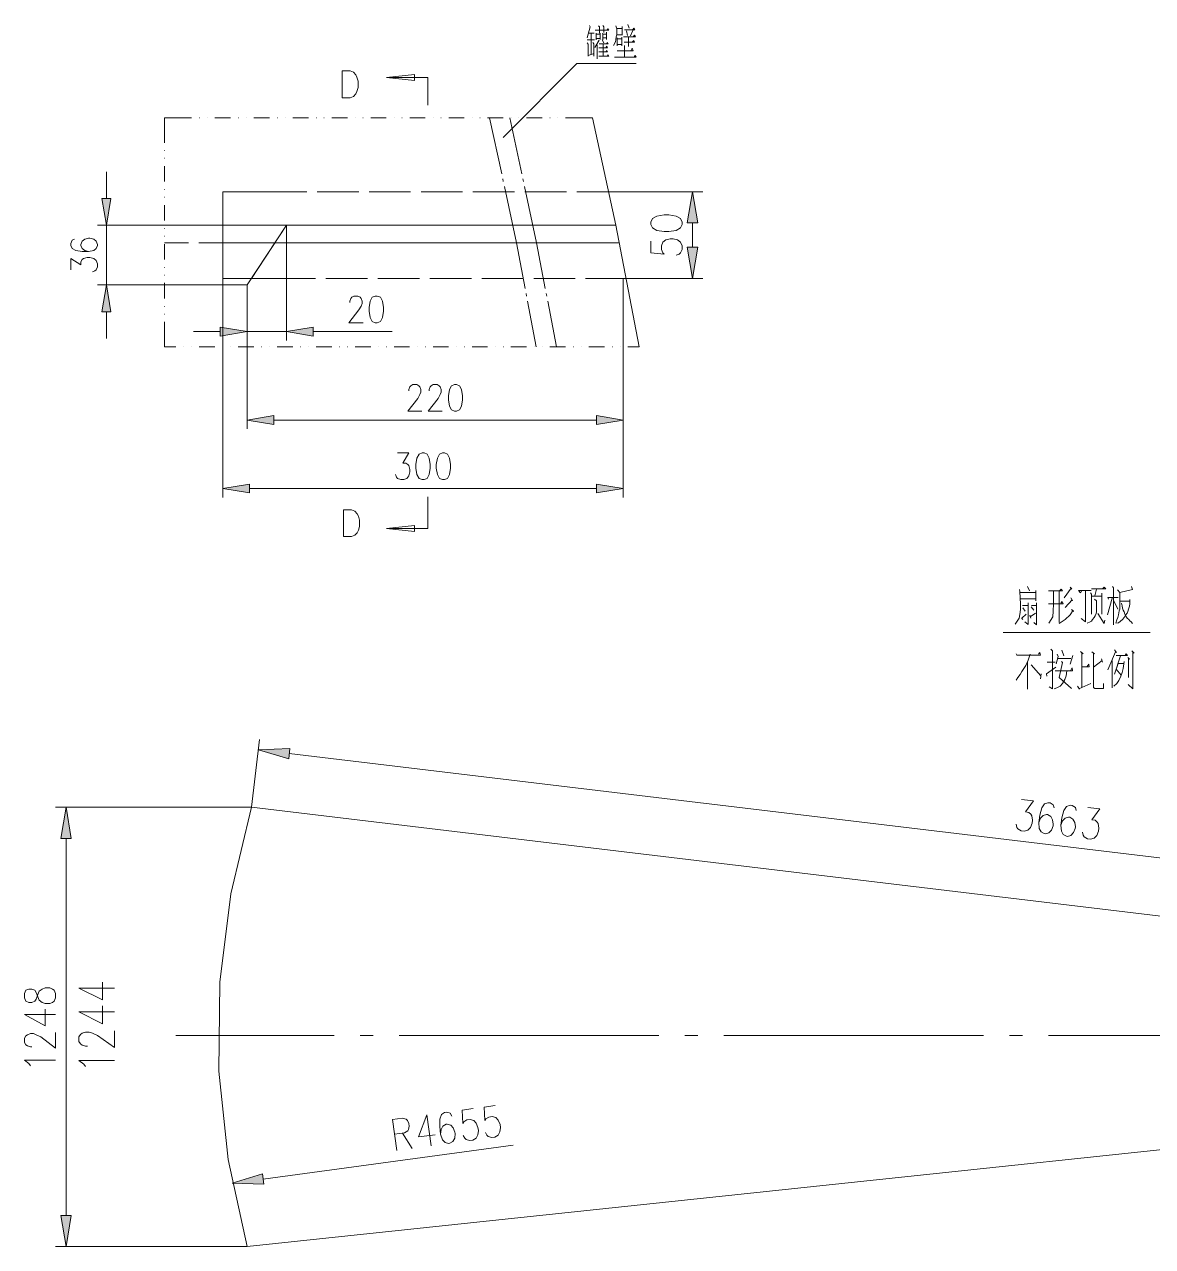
# Model space of a CAD drawing. Header units: millimetres. Extents: x 0 to 829, y 0 to 586.
# Drawn here: x 542.7 to 667.6, y 98.5 to 233.7 of the extents above; entities that cross this region are included whole.
import ezdxf

# ---------------------------------------------------------------- set-up
doc = ezdxf.new("R2010")
doc.units = ezdxf.units.MM

msp = doc.modelspace()

# ---------------------------------------------------------------- hatches: boundary and pattern name
h = msp.add_hatch(color=0)
h.dxf.hatch_style = 2
h.paths.add_polyline_path([(616.126389, 211.768972), (616.701417, 215.219139), (617.276444, 211.768972)])
h = msp.add_hatch(color=0)
h.dxf.hatch_style = 2
h.paths.add_polyline_path([(551.317583, 214.485361), (551.811472, 211.529083), (552.305361, 214.485361)])
h = msp.add_hatch(color=0)
h.dxf.hatch_style = 2
h.paths.add_polyline_path([(616.126389, 209.087861), (616.701417, 205.637694), (617.276444, 209.087861)])
h = msp.add_hatch(color=0)
h.dxf.hatch_style = 2
h.paths.add_polyline_path([(551.317583, 201.951167), (551.811472, 204.907444), (552.305361, 201.951167)])
h = msp.add_hatch(color=0)
h.dxf.hatch_style = 2
h.paths.add_polyline_path([(564.423278, 200.236667), (567.379556, 199.742778), (564.423278, 199.248889)])
h = msp.add_hatch(color=0)
h.dxf.hatch_style = 2
h.paths.add_polyline_path([(574.70675, 200.236667), (571.746944, 199.742778), (574.70675, 199.248889)])
h = msp.add_hatch(color=0)
h.dxf.hatch_style = 2
h.paths.add_polyline_path([(570.335833, 190.450611), (567.379556, 189.956722), (570.335833, 189.462833)])
h = msp.add_hatch(color=0)
h.dxf.hatch_style = 2
h.paths.add_polyline_path([(606.082806, 190.450611), (609.039083, 189.956722), (606.082806, 189.462833)])
h = msp.add_hatch(color=0)
h.dxf.hatch_style = 2
h.paths.add_polyline_path([(567.661778, 182.869417), (564.7055, 182.375528), (567.661778, 181.881639)])
h = msp.add_hatch(color=0)
h.dxf.hatch_style = 2
h.paths.add_polyline_path([(606.082806, 182.869417), (609.039083, 182.375528), (606.082806, 181.881639)])
h = msp.add_hatch(color=0)
h.dxf.hatch_style = 2
h.paths.add_polyline_path([(572.131472, 153.6065), (568.638972, 153.44775), (571.993889, 152.4635)])
h = msp.add_hatch(color=0)
h.dxf.hatch_style = 2
h.paths.add_polyline_path([(546.76675, 143.647583), (547.341778, 147.09775), (547.916806, 143.647583)])
h = msp.add_hatch(color=0)
h.dxf.hatch_style = 2
h.paths.add_polyline_path([(569.083472, 106.514194), (565.739139, 105.480556), (569.238694, 105.374722)])
h = msp.add_hatch(color=0)
h.dxf.hatch_style = 2
h.paths.add_polyline_path([(546.76675, 101.9175), (547.341778, 98.467333), (547.916806, 101.9175)])

# ---------------------------------------------------------------- linework, layer by layer
at = {"color": 0, "lineweight": 0}
for points in [[(605.296111, 233.627083), (605.356083, 233.468333), (605.031528, 232.247722)], [(605.239667, 232.798056), (605.800583, 232.798056)], [(605.476028, 232.75925), (605.476028, 230.434444)], [(605.917, 233.115556), (607.426889, 233.115556), (607.338694, 233.270778), (607.21875, 233.115556)], [(606.036944, 232.798056), (606.036944, 232.050167)], [(606.036944, 232.681639), (606.449694, 232.681639)], [(606.301528, 233.588278), (606.39325, 233.468333), (606.39325, 232.798056)], [(606.481444, 232.798056), (606.481444, 232.088972)], [(606.717806, 232.798056), (606.777778, 232.720444), (606.777778, 232.050167)], [(606.777778, 233.627083), (606.894194, 233.468333), (606.894194, 232.836861)], [(606.834222, 232.681639), (607.190528, 232.681639)], [(607.190528, 232.879194), (607.190528, 232.088972)], [(608.195944, 233.588278), (608.315889, 233.270778), (608.315889, 232.6005), (608.255917, 232.364139), (608.224167, 232.050167), (608.167722, 231.813806), (607.959583, 231.418694)], [(608.315889, 233.313111), (608.905028, 233.313111)], [(608.905028, 233.510667), (608.905028, 232.561694)], [(609.173139, 233.154361), (610.326722, 233.154361), (610.206778, 233.351917), (610.090361, 233.193167)], [(609.37775, 233.034417), (609.497694, 232.522889)], [(609.557667, 233.747028), (609.674083, 233.351917)], [(610.090361, 233.07675), (609.82225, 232.484083)], [(605.031528, 232.050167), (605.860556, 232.050167)], [(605.031528, 231.693861), (605.147944, 231.577444), (605.147944, 230.236889)], [(605.680639, 231.732667), (605.772361, 231.61625), (605.772361, 230.236889)], [(606.3615, 232.011361), (605.888778, 231.182333)], [(606.036944, 232.208917), (606.481444, 232.208917)], [(606.156889, 231.496306), (606.156889, 229.958194)], [(606.333278, 231.143528), (607.306944, 231.143528), (607.190528, 231.341083), (607.102333, 231.143528)], [(606.3615, 231.61625), (607.366917, 231.61625), (607.278722, 231.732667), (607.190528, 231.61625)], [(606.686056, 232.050167), (606.894194, 231.693861)], [(606.806, 232.247722), (607.190528, 232.247722)], [(606.806, 231.61625), (606.806, 230.3145)], [(608.315889, 232.6005), (608.876806, 232.6005)], [(608.344111, 232.247722), (608.344111, 231.379889)], [(608.372333, 231.538639), (608.876806, 231.538639)], [(608.404083, 232.166583), (608.845056, 232.166583)], [(608.876806, 232.325333), (608.876806, 231.379889)], [(609.053194, 232.364139), (610.383167, 232.364139), (610.26675, 232.561694), (610.146806, 232.364139)], [(609.141389, 231.775), (610.294972, 231.775), (610.206778, 231.972556), (610.058611, 231.813806)], [(609.173139, 231.418694), (609.173139, 230.116944)], [(609.614111, 232.325333), (609.614111, 231.302278)], [(605.147944, 230.3145), (605.712389, 230.512056)], [(606.333278, 230.709611), (607.306944, 230.709611), (607.21875, 230.868361), (607.130556, 230.748417)], [(606.333278, 230.236889), (607.455111, 230.236889), (607.366917, 230.392111), (607.278722, 230.275694)], [(608.076, 230.116944), (610.474889, 230.116944), (610.354944, 230.3145), (610.238528, 230.116944)], [(608.344111, 230.826028), (610.118583, 230.826028), (610.030389, 231.104722), (609.910444, 230.907167)], [(595.739361, 221.216361), (603.899111, 229.411389)], [(610.474889, 229.411389), (603.899111, 229.411389)], [(577.906444, 228.596472), (577.906444, 225.640194)], [(577.906444, 228.596472), (578.795444, 228.596472), (579.176444, 228.455361), (579.426917, 228.173139), (579.553917, 227.894444), (579.680917, 227.471111), (579.680917, 226.765556), (579.553917, 226.342222), (579.426917, 226.063528), (579.176444, 225.781306), (578.795444, 225.640194), (577.906444, 225.640194)], [(582.817111, 227.873278), (585.907444, 228.222528)], [(585.907444, 227.545194), (582.817111, 227.873278)], [(587.40675, 227.873278), (582.817111, 227.873278)], [(585.907444, 228.222528), (585.907444, 227.545194)], [(587.403222, 227.866222), (587.403222, 224.828806)], [(561.237694, 223.42475), (558.26025, 223.42475)], [(558.26025, 223.42475), (558.26025, 220.655444)], [(562.098472, 223.42475), (562.116111, 223.42475)], [(562.962778, 223.42475), (562.980417, 223.42475)], [(565.552167, 223.42475), (563.823556, 223.42475)], [(566.412944, 223.42475), (566.430583, 223.42475)], [(567.27725, 223.42475), (567.294889, 223.42475)], [(569.863111, 223.42475), (568.138028, 223.42475)], [(570.727417, 223.42475), (570.745056, 223.42475)], [(571.588194, 223.42475), (571.605833, 223.42475)], [(574.177583, 223.42475), (572.4525, 223.42475)], [(575.038361, 223.42475), (575.056, 223.42475)], [(575.902667, 223.42475), (575.920306, 223.42475)], [(578.492056, 223.42475), (576.763444, 223.42475)], [(579.352833, 223.42475), (579.370472, 223.42475)], [(580.217139, 223.42475), (580.234778, 223.42475)], [(582.803, 223.42475), (581.077917, 223.42475)], [(583.667306, 223.42475), (583.684944, 223.42475)], [(584.528083, 223.42475), (584.545722, 223.42475)], [(587.117472, 223.42475), (585.392389, 223.42475)], [(587.97825, 223.42475), (587.995889, 223.42475)], [(588.842556, 223.42475), (588.860194, 223.42475)], [(591.431944, 223.42475), (589.706861, 223.42475)], [(592.292722, 223.42475), (592.310361, 223.42475)], [(593.157028, 223.42475), (593.174667, 223.42475)], [(595.742889, 223.42475), (594.017806, 223.42475)], [(595.573556, 217.208806), (594.236528, 223.42475)], [(597.806639, 217.208806), (596.469611, 223.42475)], [(596.607194, 223.42475), (596.624833, 223.42475)], [(597.467972, 223.42475), (597.485611, 223.42475)], [(600.057361, 223.42475), (598.332278, 223.42475)], [(600.921667, 223.42475), (600.939306, 223.42475)], [(601.782444, 223.42475), (601.800083, 223.42475)], [(605.620667, 223.42475), (602.64675, 223.42475)], [(608.203, 211.529083), (605.620667, 223.42475)], [(558.26025, 219.794667), (558.277889, 219.794667)], [(558.26025, 218.930361), (558.277889, 218.930361)], [(558.26025, 218.069583), (558.26025, 216.3445)], [(551.811472, 214.485361), (551.811472, 217.445167)], [(595.753472, 216.365667), (595.6935, 216.644361)], [(597.986556, 216.365667), (597.926583, 216.644361)], [(558.26025, 215.480194), (558.277889, 215.480194)], [(564.7055, 215.219139), (568.240333, 215.219139)], [(564.7055, 211.003444), (564.7055, 215.219139)], [(565.107667, 215.219139), (572.078556, 215.219139)], [(569.390389, 215.219139), (573.990611, 215.219139)], [(575.140667, 215.219139), (579.744417, 215.219139)], [(580.894472, 215.219139), (585.494694, 215.219139)], [(586.64475, 215.219139), (591.244972, 215.219139)], [(592.395028, 215.219139), (596.99525, 215.219139)], [(597.210444, 209.585278), (595.873417, 215.801222)], [(599.443528, 209.585278), (598.1065, 215.801222)], [(598.145306, 215.219139), (602.749056, 215.219139)], [(603.899111, 215.219139), (607.433944, 215.219139)], [(607.433944, 215.219139), (617.851472, 215.219139)], [(558.26025, 214.619417), (558.277889, 214.619417)], [(558.26025, 213.755111), (558.26025, 212.030028)], [(571.746944, 211.529083), (550.823694, 211.529083)], [(551.811472, 211.529083), (551.811472, 204.907444)], [(558.26025, 211.16925), (558.277889, 211.16925)], [(564.7055, 205.637694), (564.7055, 211.133972)], [(567.379556, 204.907444), (571.746944, 211.529083)], [(567.859333, 205.637694), (571.746944, 211.529083)], [(571.746944, 211.529083), (608.203, 211.529083)], [(571.746944, 211.529083), (596.818861, 211.529083)], [(571.746944, 211.529083), (571.746944, 198.758528)], [(610.785333, 198.049444), (608.203, 211.529083)], [(616.701417, 211.768972), (616.701417, 209.087861)], [(548.29075, 209.966278), (548.008528, 209.853389), (547.867417, 209.514722), (547.867417, 209.288944), (548.008528, 208.950278), (548.431861, 208.7245), (549.133889, 208.611611), (549.839444, 208.611611), (550.403889, 208.7245), (550.682583, 208.950278), (550.823694, 209.288944), (550.823694, 209.401833), (550.682583, 209.7405), (550.403889, 209.966278), (549.980556, 210.079167), (549.839444, 210.079167), (549.416111, 209.966278), (549.133889, 209.7405), (548.992778, 209.401833), (548.992778, 209.288944), (549.133889, 208.950278), (549.416111, 208.7245), (549.839444, 208.611611)], [(558.26025, 210.304944), (558.277889, 210.304944)], [(564.7055, 205.637694), (564.7055, 209.853389)], [(612.101194, 209.77225), (612.101194, 208.456389), (613.579333, 208.325861), (613.417056, 208.456389), (613.25125, 208.8515), (613.25125, 209.246611), (613.417056, 209.641722), (613.745139, 209.902778), (614.2355, 210.033306), (614.567111, 210.033306), (615.057472, 209.902778), (615.385556, 209.641722), (615.551361, 209.246611), (615.551361, 208.8515), (615.385556, 208.456389), (615.223278, 208.325861), (614.895194, 208.195333)], [(558.26025, 209.585278), (560.913139, 209.585278)], [(558.26025, 209.440639), (558.26025, 207.715556)], [(562.063194, 209.585278), (566.663417, 209.585278)], [(563.548389, 209.585278), (569.665556, 209.585278)], [(567.813472, 209.585278), (570.466361, 209.585278)], [(570.466361, 209.585278), (608.598111, 209.585278)], [(570.466361, 209.585278), (597.210444, 209.585278)], [(598.173528, 204.522917), (597.210444, 209.585278)], [(600.406611, 204.522917), (599.443528, 209.585278)], [(547.867417, 206.583139), (547.867417, 207.824917), (548.992778, 207.147583), (548.992778, 207.48625), (549.133889, 207.712028), (549.275, 207.824917), (549.698333, 207.937806), (549.980556, 207.937806), (550.403889, 207.824917), (550.682583, 207.599139), (550.823694, 207.260472), (550.823694, 206.921806), (550.682583, 206.583139), (550.545, 206.47025), (550.262778, 206.360889)], [(558.26025, 206.854778), (558.277889, 206.854778)], [(558.26025, 205.990472), (558.277889, 205.990472)], [(564.7055, 205.637694), (564.7055, 181.391278)], [(564.7055, 205.637694), (569.214, 205.637694)], [(564.7055, 205.637694), (572.875833, 205.637694)], [(570.364056, 205.637694), (574.964278, 205.637694)], [(576.114333, 205.637694), (580.714556, 205.637694)], [(581.864611, 205.637694), (586.464833, 205.637694)], [(587.614889, 205.637694), (592.218639, 205.637694)], [(593.368694, 205.637694), (597.968917, 205.637694)], [(599.118972, 205.637694), (603.719194, 205.637694)], [(604.86925, 205.637694), (609.37775, 205.637694)], [(609.039083, 205.637694), (609.039083, 188.972472)], [(609.039083, 205.637694), (609.039083, 181.391278)], [(609.039083, 205.637694), (617.851472, 205.637694)], [(567.379556, 204.907444), (550.823694, 204.907444)], [(558.26025, 205.129694), (558.26025, 203.404611)], [(567.287833, 204.907444), (558.26025, 204.907444)], [(567.379556, 204.907444), (567.379556, 188.972472)], [(567.379556, 204.907444), (567.379556, 198.758528)], [(578.760167, 202.981278), (578.760167, 203.122389), (578.873056, 203.404611), (578.985944, 203.545722), (579.211722, 203.686833), (579.663278, 203.686833), (579.889056, 203.545722), (580.001944, 203.404611), (580.114833, 203.122389), (580.114833, 202.840167), (580.001944, 202.561472), (579.776167, 202.138139), (578.647278, 200.730556), (580.227722, 200.730556)], [(598.332278, 203.67625), (598.279361, 203.958472)], [(599.401194, 198.049444), (598.441639, 203.111806)], [(600.565361, 203.67625), (600.512444, 203.958472)], [(601.634278, 198.049444), (600.671194, 203.111806)], [(551.811472, 201.951167), (551.811472, 198.991361)], [(558.26025, 202.540306), (558.277889, 202.540306)], [(558.26025, 201.679528), (558.277889, 201.679528)], [(558.26025, 200.815222), (558.26025, 198.049444)], [(564.423278, 199.742778), (561.463472, 199.742778)], [(567.379556, 199.742778), (571.746944, 199.742778)], [(574.70675, 199.742778), (583.466222, 199.742778)], [(558.26025, 198.049444), (559.505556, 198.049444)], [(560.369861, 198.049444), (560.3875, 198.049444)], [(561.230639, 198.049444), (561.248278, 198.049444)], [(562.094944, 198.049444), (563.820028, 198.049444)], [(564.680806, 198.049444), (564.698444, 198.049444)], [(565.545111, 198.049444), (565.56275, 198.049444)], [(566.409417, 198.049444), (568.1345, 198.049444)], [(568.995278, 198.049444), (569.012917, 198.049444)], [(569.859583, 198.049444), (569.877222, 198.049444)], [(570.720361, 198.049444), (572.445444, 198.049444)], [(573.30975, 198.049444), (573.327389, 198.049444)], [(574.170528, 198.049444), (574.188167, 198.049444)], [(575.034833, 198.049444), (576.759917, 198.049444)], [(577.620694, 198.049444), (577.638333, 198.049444)], [(578.485, 198.049444), (578.502639, 198.049444)], [(579.349306, 198.049444), (581.074389, 198.049444)], [(581.935167, 198.049444), (581.952806, 198.049444)], [(582.799472, 198.049444), (582.817111, 198.049444)], [(583.66025, 198.049444), (585.385333, 198.049444)], [(586.249639, 198.049444), (586.267278, 198.049444)], [(587.110417, 198.049444), (587.128056, 198.049444)], [(587.974722, 198.049444), (589.699806, 198.049444)], [(590.564111, 198.049444), (590.58175, 198.049444)], [(591.424889, 198.049444), (591.442528, 198.049444)], [(592.289194, 198.049444), (594.014278, 198.049444)], [(594.875056, 198.049444), (594.892694, 198.049444)], [(595.739361, 198.049444), (595.757, 198.049444)], [(596.600139, 198.049444), (598.325222, 198.049444)], [(599.189528, 198.049444), (599.207167, 198.049444)], [(600.050306, 198.049444), (600.067944, 198.049444)], [(600.914611, 198.049444), (602.639694, 198.049444)], [(603.504, 198.049444), (603.521639, 198.049444)], [(604.364778, 198.049444), (604.382417, 198.049444)], [(605.229083, 198.049444), (606.954167, 198.049444)], [(607.814944, 198.049444), (607.832583, 198.049444)], [(608.67925, 198.049444), (608.696889, 198.049444)], [(609.540028, 198.049444), (610.785333, 198.049444)], [(585.2795, 193.195222), (585.2795, 193.336333), (585.392389, 193.618556), (585.505278, 193.759667), (585.731056, 193.900778), (586.182611, 193.900778), (586.408389, 193.759667), (586.521278, 193.618556), (586.634167, 193.336333), (586.634167, 193.057639), (586.521278, 192.775417), (586.2955, 192.352083), (585.166611, 190.9445), (586.743528, 190.9445)], [(587.53375, 193.195222), (587.53375, 193.336333), (587.646639, 193.618556), (587.759528, 193.759667), (587.985306, 193.900778), (588.436861, 193.900778), (588.659111, 193.759667), (588.772, 193.618556), (588.884889, 193.336333), (588.884889, 193.057639), (588.772, 192.775417), (588.546222, 192.352083), (587.420861, 190.9445), (588.997778, 190.9445)], [(570.335833, 189.956722), (606.082806, 189.956722)], [(584.055361, 186.319583), (585.293611, 186.319583), (584.619806, 185.194222), (584.958472, 185.194222), (585.180722, 185.053111), (585.293611, 184.912), (585.4065, 184.488667), (585.4065, 184.206444), (585.293611, 183.783111), (585.071361, 183.504417), (584.732694, 183.363306), (584.394028, 183.363306), (584.055361, 183.504417), (583.942472, 183.642), (583.829583, 183.924222)], [(567.661778, 182.375528), (606.082806, 182.375528)], [(587.403222, 177.937583), (587.385583, 181.447722)], [(578.058139, 180.011917), (578.058139, 177.055639)], [(578.058139, 180.011917), (578.947139, 180.011917), (579.328139, 179.870806), (579.578611, 179.592111), (579.705611, 179.309889), (579.832611, 178.886556), (579.832611, 178.181), (579.705611, 177.761194), (579.578611, 177.478972), (579.328139, 177.19675), (578.947139, 177.055639), (578.058139, 177.055639)], [(582.810056, 177.937583), (585.903917, 178.283306)], [(585.903917, 177.605972), (582.810056, 177.937583)], [(587.403222, 177.937583), (582.810056, 177.937583)], [(585.903917, 178.283306), (585.903917, 177.605972)], [(652.885833, 171.196), (652.956389, 170.966694), (653.023417, 169.583806), (653.023417, 168.987611), (652.921111, 168.43375), (652.850556, 168.021), (652.437806, 167.375417)], [(652.988139, 170.871444), (654.713222, 170.871444), (654.713222, 171.104278), (654.713222, 169.954222), (654.713222, 170.183528), (653.058694, 170.183528)], [(653.781889, 171.517028), (654.025306, 171.058417)], [(656.127861, 171.058417), (657.648333, 171.058417), (657.51075, 171.241861), (657.373167, 171.104278)], [(656.681722, 171.012556), (656.681722, 169.629667), (656.646444, 168.804167), (656.579417, 168.158583), (656.163139, 167.467139)], [(657.302611, 167.558861), (657.302611, 171.012556)], [(658.509111, 171.471167), (658.681972, 171.241861), (658.614944, 171.333583), (657.856472, 170.27525)], [(659.786167, 171.104278), (659.648583, 170.825583), (659.443972, 171.104278), (660.823333, 171.104278)], [(660.202444, 171.104278), (660.202444, 167.60825), (659.719139, 167.975139)], [(660.752778, 170.825583), (660.858611, 170.688), (660.858611, 168.479611)], [(660.858611, 171.287722), (662.446111, 171.287722), (662.27325, 171.471167), (662.100389, 171.287722)], [(660.925639, 170.458694), (662.065111, 170.458694)], [(661.408944, 171.241861), (661.236083, 170.504556)], [(662.029833, 170.779722), (662.029833, 168.479611)], [(663.204583, 171.517028), (663.306889, 171.379444), (663.306889, 167.283694)], [(663.998333, 170.871444), (663.998333, 169.033472), (663.927778, 168.850028), (663.8925, 168.617194), (663.86075, 168.387889), (663.790194, 168.112722), (663.687889, 167.837556), (663.550306, 167.467139)], [(665.307139, 171.517028), (665.412972, 171.196), (663.998333, 170.871444), (663.754917, 171.150139)], [(653.231556, 169.446222), (653.852444, 169.446222), (653.852444, 169.721389), (653.852444, 167.329556), (653.506722, 167.60825)], [(653.266833, 169.171056), (653.542, 168.804167)], [(654.198167, 169.262778), (654.473333, 168.895889)], [(654.233444, 169.446222), (654.783778, 169.446222), (654.783778, 169.721389), (654.783778, 167.283694), (654.473333, 167.558861)], [(656.127861, 169.629667), (657.750639, 169.629667), (657.613056, 169.8625), (657.475472, 169.675528)], [(658.579667, 170.27525), (658.787806, 169.954222), (658.71725, 170.045944), (657.958778, 169.216917)], [(661.200806, 170.137667), (661.444222, 169.954222), (661.444222, 168.712444), (661.373667, 168.525472), (661.271361, 168.296167), (661.169056, 168.112722), (660.996194, 167.883417), (660.858611, 167.699972), (660.7175, 167.60825), (660.407056, 167.467139)], [(663.169306, 170.229389), (662.650722, 168.387889)], [(662.756556, 170.137667), (662.686, 170.321111), (663.825472, 170.321111)], [(663.342167, 169.954222), (663.790194, 169.033472)], [(665.134278, 170.091806), (665.102528, 169.629667), (665.06725, 169.3545), (664.964944, 169.033472), (664.894389, 168.758306), (664.823833, 168.571333), (664.6545, 168.342028), (664.481639, 168.112722), (664.308778, 167.883417), (664.100639, 167.699972), (663.86075, 167.513), (663.687889, 167.467139)], [(663.998333, 169.908361), (665.06725, 169.908361)], [(664.202944, 169.675528), (664.2735, 169.400361), (664.308778, 169.125194), (664.375806, 168.895889), (664.481639, 168.712444), (664.548667, 168.479611), (664.68625, 168.250306), (664.823833, 168.021), (664.996694, 167.883417), (665.102528, 167.745833), (665.275389, 167.60825), (665.412972, 167.421278)], [(653.125722, 168.066861), (653.266833, 167.883417), (653.161, 168.021), (653.644306, 168.479611)], [(654.060583, 168.342028), (654.162889, 168.021), (654.092333, 168.158583), (654.681472, 168.571333)], [(658.650222, 168.987611), (658.890111, 168.758306), (658.854833, 168.895889), (658.509111, 168.387889), (657.958778, 167.883417), (657.302611, 167.421278)], [(661.581806, 168.525472), (662.27325, 167.421278), (662.340278, 167.791694)], [(651.093722, 166.429972), (667.381472, 166.429972)], [(652.522472, 164.073417), (652.5895, 163.935833), (655.214167, 163.935833), (655.143611, 164.211), (655.006028, 164.027556)], [(654.074694, 163.935833), (654.074694, 164.027556), (653.866556, 163.381972), (653.591389, 162.785778), (653.38325, 162.46475), (653.178639, 162.140194), (652.9705, 161.773306), (652.730611, 161.452278), (652.522472, 161.173583)], [(656.353639, 164.577889), (656.55825, 164.394444), (656.55825, 160.206972), (656.180778, 160.439806)], [(657.076833, 164.027556), (657.179139, 163.79825), (656.974528, 162.969222)], [(657.595417, 164.486167), (657.800028, 163.844111)], [(658.801917, 163.889972), (658.52675, 162.923361)], [(659.666222, 164.348583), (659.941389, 164.073417)], [(659.803806, 164.165139), (659.803806, 160.348083)], [(660.908, 164.302722), (661.218444, 164.073417)], [(661.112611, 164.165139), (661.112611, 160.439806), (661.112611, 160.348083), (661.253722, 160.256361), (662.185056, 160.256361), (662.185056, 160.806694)], [(663.426833, 164.532028), (663.634972, 164.211), (663.529139, 164.302722), (662.700111, 162.323639)], [(664.083, 163.844111), (663.426833, 161.819167), (663.839583, 163.015083), (664.460472, 163.015083)], [(663.599694, 163.889972), (664.841472, 163.889972), (664.703889, 164.073417), (664.598056, 163.889972)], [(665.324778, 164.394444), (665.599944, 164.165139), (665.462361, 164.256861), (665.462361, 160.206972), (664.943778, 160.669111)], [(653.799528, 163.152667), (653.799528, 160.161111)], [(654.212278, 162.8775), (655.249444, 161.635722)], [(655.937361, 161.589861), (655.902083, 161.865028), (656.93925, 162.602333)], [(655.972639, 163.152667), (656.836944, 163.152667)], [(656.868694, 162.186056), (658.766639, 162.186056), (658.734889, 162.510611), (658.593778, 162.277778)], [(657.112111, 163.568944), (658.593778, 163.568944)], [(657.560139, 163.244389), (657.662444, 163.106806), (657.284972, 161.452278), (658.664333, 160.256361)], [(659.803806, 162.648194), (660.632833, 162.648194), (660.562278, 162.923361), (660.354139, 162.648194)], [(662.047472, 163.336111), (661.112611, 162.602333)], [(661.976917, 163.519556), (662.079222, 163.152667)], [(663.151667, 163.336111), (663.151667, 160.302222)], [(664.49575, 163.244389), (664.393444, 162.46475), (664.255861, 162.002611), (664.11475, 161.589861), (663.910139, 161.127722), (663.666722, 160.806694), (663.356278, 160.485667)], [(663.599694, 162.3695), (664.150028, 161.727444)], [(664.9085, 163.660667), (665.081361, 163.473694), (664.979056, 163.519556), (664.979056, 161.452278)], [(655.316472, 161.865028), (655.214167, 161.311167)], [(658.14575, 162.186056), (658.078722, 161.635722), (657.905861, 161.219444), (657.662444, 160.806694), (657.387278, 160.485667), (657.041556, 160.302222), (656.731111, 160.206972)], [(659.3205, 160.485667), (659.528639, 160.161111)], [(659.458083, 160.206972), (660.802167, 160.806694)], [(567.876972, 147.09775), (568.773028, 154.587222)], [(572.064444, 153.035), (741.637667, 132.707944)], [(653.115139, 147.955), (654.46275, 147.792722), (653.570222, 146.575639), (653.940639, 146.529778), (654.162889, 146.339278), (654.265194, 146.159361), (654.332222, 145.658417), (654.289889, 145.330333), (654.109972, 144.854083), (653.82775, 144.55775), (653.439694, 144.441333), (653.072806, 144.483667), (652.727083, 144.691806), (652.62125, 144.868194), (652.540111, 145.210389)], [(656.727583, 147.023667), (656.646444, 147.365861), (656.297194, 147.574), (656.053778, 147.602222), (655.665722, 147.482278), (655.362333, 147.023667), (655.143611, 146.222861), (655.044833, 145.404417), (655.090694, 144.737667), (655.295306, 144.381361), (655.641028, 144.17675), (655.7645, 144.162639), (656.152556, 144.279056), (656.434778, 144.575389), (656.614694, 145.051639), (656.635861, 145.213917), (656.572361, 145.718389), (656.36775, 146.074694), (656.0185, 146.282833), (655.895028, 146.296944), (655.5105, 146.177), (655.22475, 145.880667), (655.044833, 145.404417)], [(567.876972, 147.09775), (546.191722, 147.09775)], [(567.876972, 147.09775), (565.580389, 137.516306), (564.377417, 127.740833), (564.275111, 117.891278), (565.284056, 108.091111), (567.383083, 98.467333)], [(567.876972, 147.09775), (744.304667, 125.948722)], [(659.175861, 146.730861), (659.091194, 147.073056), (658.745472, 147.277667), (658.502056, 147.309417), (658.114, 147.189472), (657.810611, 146.730861), (657.591889, 145.926528), (657.493111, 145.111611), (657.535444, 144.444861), (657.743583, 144.088556), (658.089306, 143.883944), (658.212778, 143.866306), (658.597306, 143.98625), (658.883056, 144.282583), (659.062972, 144.758833), (659.084139, 144.921111), (659.020639, 145.425583), (658.8125, 145.781889), (658.466778, 145.990028), (658.343306, 146.004139), (657.958778, 145.884194), (657.673028, 145.587861), (657.493111, 145.111611)], [(660.459972, 147.073056), (661.804056, 146.910778), (660.915056, 145.693694), (661.281944, 145.651361), (661.504194, 145.457333), (661.610028, 145.280944), (661.673528, 144.776472), (661.634722, 144.451917), (661.451278, 143.975667), (661.169056, 143.679333), (660.781, 143.559389), (660.414111, 143.60525), (660.068389, 143.809861), (659.966083, 143.989778), (659.881417, 144.328444)], [(547.341778, 143.647583), (547.341778, 101.9175)], [(548.763472, 127.081139), (551.391667, 125.765278), (551.391667, 127.737306)], [(548.763472, 127.081139), (552.707528, 127.081139)], [(542.738028, 124.138972), (545.041667, 122.90425), (545.041667, 124.752806)], [(548.763472, 124.449417), (551.391667, 123.137083), (551.391667, 125.109111)], [(542.738028, 124.138972), (546.191722, 124.138972)], [(548.763472, 124.449417), (552.707528, 124.449417)], [(543.56, 120.565333), (543.397722, 120.565333), (543.069639, 120.685278), (542.903833, 120.80875), (542.738028, 121.055694), (542.738028, 121.549583), (542.903833, 121.796528), (543.069639, 121.92), (543.397722, 122.043472), (543.725806, 122.043472), (544.053889, 121.92), (544.547778, 121.673056), (546.191722, 120.441861), (546.191722, 122.166944)], [(549.701861, 120.639417), (549.514889, 120.639417), (549.137417, 120.769944), (548.950444, 120.900472), (548.763472, 121.165056), (548.763472, 121.690694), (548.950444, 121.95175), (549.137417, 122.085806), (549.514889, 122.216333), (549.888833, 122.216333), (550.262778, 122.085806), (550.827222, 121.821222), (552.707528, 120.508889), (552.707528, 122.346861)], [(559.487917, 121.828278), (577.020972, 121.828278)], [(579.899639, 121.828278), (581.335444, 121.828278)], [(584.210583, 121.828278), (612.969028, 121.828278)], [(615.844167, 121.828278), (617.279972, 121.828278)], [(620.155111, 121.828278), (648.913556, 121.828278)], [(651.788694, 121.828278), (653.2245, 121.828278)], [(656.099639, 121.828278), (684.858083, 121.828278)], [(543.397722, 118.469833), (543.231917, 118.71325), (542.738028, 119.083667), (546.191722, 119.083667)], [(549.514889, 118.402806), (549.324389, 118.667389), (548.763472, 119.0625), (552.707528, 119.0625)], [(744.364639, 117.206889), (567.383083, 98.467333)], [(592.416194, 113.732028), (591.195583, 113.56975), (591.273194, 112.084556), (591.371972, 112.264472), (591.717694, 112.479667), (592.084583, 112.529056), (592.472639, 112.412639), (592.758389, 112.123361), (592.948889, 111.650639), (592.991222, 111.322556), (592.934778, 110.818083), (592.737222, 110.461778), (592.3915, 110.246583), (592.024611, 110.197194), (591.636556, 110.310083), (591.491917, 110.45825), (591.326111, 110.768694)], [(594.860944, 114.063639), (593.640333, 113.897833), (593.714417, 112.416167), (593.813194, 112.596083), (594.158917, 112.80775), (594.525806, 112.857139), (594.913861, 112.74425), (595.203139, 112.451444), (595.390111, 111.978722), (595.435972, 111.654167), (595.379528, 111.149694), (595.178444, 110.789861), (594.832722, 110.578194), (594.465833, 110.528806), (594.077778, 110.641694), (593.936667, 110.789861), (593.767333, 111.096778)], [(583.963639, 109.107111), (583.5015, 112.529056), (584.602167, 112.677222), (584.990222, 112.564333), (585.134861, 112.416167), (585.300667, 112.105722), (585.343, 111.781167), (585.265389, 111.438972), (585.166611, 111.259056), (584.820889, 111.047389), (583.72375, 110.899222)], [(587.286806, 113.040583), (586.376639, 110.595833), (588.207556, 110.842778)], [(587.286806, 113.040583), (587.748944, 109.618639)], [(590.042, 112.913583), (589.876194, 113.224028), (589.484611, 113.336917), (589.241194, 113.305167), (588.899, 113.089972), (588.719083, 112.571389), (588.7085, 111.738833), (588.817861, 110.923917), (589.029528, 110.288917), (589.315278, 109.996111), (589.703333, 109.883222), (589.826806, 109.900861), (590.172528, 110.112528), (590.370083, 110.472361), (590.426528, 110.976833), (590.405361, 111.139111), (590.218389, 111.611833), (589.929111, 111.904639), (589.541056, 112.017528), (589.417583, 111.999889), (589.075389, 111.788222), (588.874306, 111.431917), (588.817861, 110.923917)], [(584.577472, 111.015639), (585.674611, 109.339944)], [(596.861194, 109.692722), (569.161083, 105.942694)], [(567.383083, 98.467333), (546.191722, 98.467333)]]:
    msp.add_lwpolyline(points, dxfattribs=at)
for points in [[(616.126389, 211.768972), (616.701417, 215.219139), (617.276444, 211.768972)], [(551.317583, 214.485361), (551.811472, 211.529083), (552.305361, 214.485361)], [(612.101194, 211.610222), (612.263472, 211.218639), (612.757361, 210.954056), (613.579333, 210.823528), (614.073222, 210.823528), (614.895194, 210.954056), (615.385556, 211.218639), (615.551361, 211.610222), (615.551361, 211.874806), (615.385556, 212.269917), (614.895194, 212.530972), (614.073222, 212.665028), (613.579333, 212.665028), (612.757361, 212.530972), (612.263472, 212.269917), (612.101194, 211.874806)], [(616.126389, 209.087861), (616.701417, 205.637694), (617.276444, 209.087861)], [(551.317583, 201.951167), (551.811472, 204.907444), (552.305361, 201.951167)], [(581.578861, 203.686833), (581.240194, 203.545722), (581.014417, 203.122389), (580.901528, 202.420361), (580.901528, 201.997028), (581.014417, 201.291472), (581.240194, 200.871667), (581.578861, 200.730556), (581.804639, 200.730556), (582.143306, 200.871667), (582.365556, 201.291472), (582.478444, 201.997028), (582.478444, 202.420361), (582.365556, 203.122389), (582.143306, 203.545722), (581.804639, 203.686833)], [(564.423278, 200.236667), (567.379556, 199.742778), (564.423278, 199.248889)], [(574.70675, 200.236667), (571.746944, 199.742778), (574.70675, 199.248889)], [(590.352444, 193.900778), (590.013778, 193.759667), (589.788, 193.336333), (589.675111, 192.634306), (589.675111, 192.210972), (589.788, 191.505417), (590.013778, 191.085611), (590.352444, 190.9445), (590.574694, 190.9445), (590.913361, 191.085611), (591.139139, 191.505417), (591.252028, 192.210972), (591.252028, 192.634306), (591.139139, 193.336333), (590.913361, 193.759667), (590.574694, 193.900778)], [(570.335833, 190.450611), (567.379556, 189.956722), (570.335833, 189.462833)], [(606.082806, 190.450611), (609.039083, 189.956722), (606.082806, 189.462833)], [(586.761167, 186.319583), (586.4225, 186.178472), (586.196722, 185.755139), (586.083833, 185.053111), (586.083833, 184.629778), (586.196722, 183.924222), (586.4225, 183.504417), (586.761167, 183.363306), (586.986944, 183.363306), (587.322083, 183.504417), (587.547861, 183.924222), (587.66075, 184.629778), (587.66075, 185.053111), (587.547861, 185.755139), (587.322083, 186.178472), (586.986944, 186.319583)], [(589.011889, 186.319583), (588.67675, 186.178472), (588.450972, 185.755139), (588.338083, 185.053111), (588.338083, 184.629778), (588.450972, 183.924222), (588.67675, 183.504417), (589.011889, 183.363306), (589.237667, 183.363306), (589.576333, 183.504417), (589.802111, 183.924222), (589.915, 184.629778), (589.915, 185.053111), (589.802111, 185.755139), (589.576333, 186.178472), (589.237667, 186.319583)], [(567.661778, 182.869417), (564.7055, 182.375528), (567.661778, 181.881639)], [(606.082806, 182.869417), (609.039083, 182.375528), (606.082806, 181.881639)], [(572.131472, 153.6065), (568.638972, 153.44775), (571.993889, 152.4635)], [(546.76675, 143.647583), (547.341778, 147.09775), (547.916806, 143.647583)], [(542.738028, 125.987528), (542.903833, 125.617111), (543.231917, 125.493639), (543.56, 125.493639), (543.888083, 125.617111), (544.053889, 125.864056), (544.219694, 126.354417), (544.381972, 126.724833), (544.710056, 126.971778), (545.041667, 127.09525), (545.532028, 127.09525), (545.860111, 126.971778), (546.025917, 126.848306), (546.191722, 126.477889), (546.191722, 125.987528), (546.025917, 125.617111), (545.860111, 125.493639), (545.532028, 125.370167), (545.041667, 125.370167), (544.710056, 125.493639), (544.381972, 125.740583), (544.219694, 126.111), (544.053889, 126.601361), (543.888083, 126.848306), (543.56, 126.971778), (543.231917, 126.971778), (542.903833, 126.848306), (542.738028, 126.477889)], [(569.083472, 106.514194), (565.739139, 105.480556), (569.238694, 105.374722)], [(546.76675, 101.9175), (547.341778, 98.467333), (547.916806, 101.9175)]]:
    msp.add_lwpolyline(points, close=True, dxfattribs=at)

doc.saveas('drawing.dxf')
